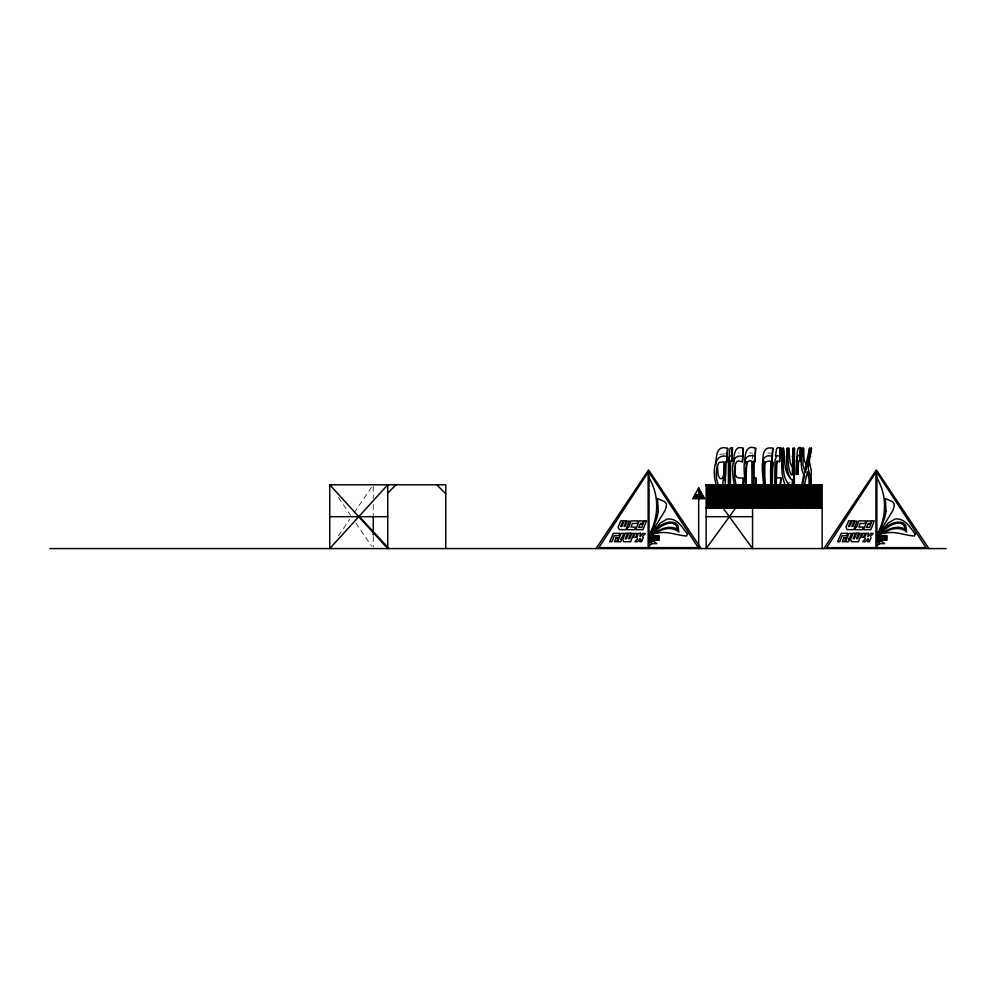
<?xml version="1.0" encoding="UTF-8"?>
<svg xmlns="http://www.w3.org/2000/svg" width="996" height="996" viewBox="0 0 996 996"><rect width="100%" height="100%" fill="white"/><g stroke="black" fill="none" stroke-linecap="round" stroke-linejoin="round"><path stroke-width="0.75" stroke-dasharray="4.98 3.74" d="M338.441 535.823L349.758 519.24M354.103 512.853L371.508 487.343M719.809 454.363L724.602 453.902M738.297 453.13L739.281 452.943M767.667 453.043L771.004 453.23M752.59 453.105L750.611 452.919A2.926 2.926 0 0 0 749.565 453.08M789.006 482.388L790.276 483.072M338.441 497.539L350.629 515.405M355.846 523.062L371.508 546.032M752.59 454.574L752.603 458.969M373.251 486.309L373.251 498.461M373.251 504.536L373.251 516.687M373.251 536.433L373.251 547.065"/><path stroke-width="1.49" d="M745.033 464.049C744.423 457.363 745.245 443.506 755.591 448.287L754.844 461.771L755.591 448.287M733.815 463.551C733.654 457.724 733.903 444.191 743.215 448.312L742.468 461.795L738.522 460.949L736.691 461.708L735.459 463.974L734.6 470.224A104.742 104.704 5.4 0 0 734.612 477.383L736.044 484.965L738.571 486.671M746.589 461.434L745.817 491.389L745.83 469.44L747.237 462.381A2.926 2.926 0 0 1 749.851 460.924L751.831 461.111L752.005 486.521L753.549 491.763M764.791 461.434L764.779 483.346L764.019 491.352L762.513 491.352C767.045 485.874 754.333 451.437 772.074 456.268L772.087 461.746L772.834 448.262C754.47 443.93 768.252 479.848 763.023 486.023M715.937 464.945C716.087 457.562 715.987 444.415 727.628 448.399L726.881 461.907L725.349 461.907C723.42 470.847 729.147 486.036 720.295 492.285C712.949 485.936 709.6 452.234 726.868 456.405L727.628 448.399M775.461 456.056L776.556 449.022L777.664 447.627L779.432 447.64L780.329 448.163L779.582 461.596L780.329 448.163M724.553 469.988L722.909 477.669L721.042 478.777L719.784 478.317L718.116 474.98L717.406 466.414M731.749 455.807L729.558 456.093L728.45 460.351L728.362 491.414L729.869 491.414L729.881 462.891L730.379 461.173L731.761 461.235L731.898 447.615L730.317 448.088L729.632 449.731L729.084 460.401M731.761 461.235L732.508 447.802M730.379 486.073L730.591 460.837M742.468 461.795L743.215 448.312M742.506 485.799C747.921 470.386 733.38 485.836 735.372 469.377A104.742 104.704 5.4 0 1 735.297 465.057M742.518 491.277L743.265 477.794M744.56 488.725L744.311 491.389C748.619 485.351 736.019 450.615 754.831 456.293M754.109 461.073L753.623 485.712L753.337 461.385L754.756 461.771M754.171 491.924L755.429 491.651L756.176 478.217L754.383 477.707M755.429 491.651L756.176 478.217M770.593 470.237L771.352 462.231L772.859 462.231L772.137 491.339L770.63 491.339L770.593 470.237L772.099 470.237L772.859 462.231M772.074 456.268L772.834 448.262M770.63 491.339L771.352 462.231M776.967 477.906L780.901 477.893L780.142 485.899L776.208 485.911L776.93 461.048M790.986 491.302C778.673 483.67 782.495 460.887 781.823 448.3L783.391 448.3C785.433 457.575 782.893 470.635 790.388 477.719M790.861 485.886C780.242 478.74 783.977 459.517 783.391 448.3M779.569 456.168L776.917 455.633L775.062 459.828L774.714 491.339L780.154 491.327L780.901 477.893M792.281 485.886L792.268 479.437L790.563 478.889C785.483 469.963 786.504 458.235 787.101 448.287L788.683 448.287L790.177 462.717L791.783 466.589M794.31 485.961L794.497 448.275L792.978 448.287L792.256 475.017L791.023 474.606C787.189 466.676 787.998 456.865 788.683 448.287M793.812 491.302L793.75 456.28L794.497 448.275M796.352 474.395L797.223 452.234L797.958 448.648L799.265 447.416L800.523 447.69L799.776 461.111L798.082 461.708L797.858 474.395L796.352 474.395L796.464 460.239L797.198 456.654L798.506 455.421L799.763 455.695L799.776 461.111M797.858 474.395L798.605 460.575M799.763 455.695L800.523 447.69M803.1 491.289L801.145 491.289L804.469 476.038C799.701 467.722 801.419 457.351 802.004 448.262L803.511 448.262L804.083 459.754L806.001 464.472L805.254 472.478L802.913 464.435L803.511 448.262M801.643 485.948L804.021 473.586M805.254 472.478L808.789 456.255L809.549 448.25L811.503 448.25L808.167 468.07L810.507 478.653L810.682 491.277L811.267 470.635L809.287 461.073M808.291 466.738L808.665 462.729M806.001 464.472L809.549 448.25M810.209 454.164L811.503 448.25M804.407 485.276L807.358 471.755L809.038 479.313L809.175 491.277M724.64 480.209L725.735 474.669L726.121 462.231M699.105 497.365L699.217 496.967A12.911 10.62 90 0 0 698.682 487.978L692.668 498.71L704.707 498.71L698.682 487.978L698.682 548.584M698.682 497.365L699.578 497.365L700.387 495.273A7.034 5.789 90 0 0 700.387 491.414L700.138 490.58M876.866 534.927C886.813 517.447 887.299 495.311 876.866 477.918M649.043 534.927C659.003 517.447 659.501 495.311 649.043 477.918M697.748 496.593L698.221 496.095L698.096 497.116M697.972 496.618L697.499 497.091L697.623 496.095M596.006 548.584L648.57 469.938L701.134 548.584M823.854 548.584L876.38 469.938L928.919 548.584M700.113 496.207C704.695 495.423 701.259 498.374 699.578 498.112L698.682 498.112M387.743 493.082L396.047 484.791M788.384 488.476L789.853 487.318M791.322 486.173L792.791 485.015L792.791 508.072L791.322 508.072L791.322 485.015L792.791 485.015M649.18 545.671L652.38 543.642L656.837 543.642L653.339 541.102L650.998 541.102L651.919 542.957L650.575 542.957L650.015 541.102L649.043 541.102M700.238 495.796L702.392 495.622L702.977 497.689L698.682 497.552M755.416 486.222L754.495 486.496M780.254 453.591L779.607 453.13M726.109 453.902L727.64 453.902M781.063 456.305L782.632 456.305M786.354 456.305L787.923 456.293M792.218 456.293L793.75 456.28M801.257 456.268L802.764 456.268M808.789 456.255L810.744 456.255M329.751 484.791L387.743 548.584L387.743 484.791L329.751 548.584L329.751 484.791L445.747 484.791L445.747 548.584M706.152 484.791L752.553 548.584L752.553 484.791L706.152 548.584L706.152 484.791L822.148 484.791L822.148 548.584M706.152 485.015L707.621 485.015M709.09 485.015L710.559 485.015M712.028 485.015L713.497 485.015M714.966 485.015L716.435 485.015L716.435 508.072L714.966 508.072L714.966 484.791M725.237 485.015L723.768 485.015L723.768 508.072L725.237 508.072L725.237 484.791M726.707 485.015L728.176 485.015L728.176 508.072L726.707 508.072L726.707 484.791M731.114 485.015L729.645 485.015L729.645 508.072L731.114 508.072L731.114 484.791M732.583 485.015L734.052 485.015L734.052 508.072L732.583 508.072L732.583 484.791M742.867 485.015L741.398 485.015L741.398 508.072L742.867 508.072L742.867 484.791M744.336 485.015L745.792 485.015M747.261 485.015L748.731 485.015M750.2 485.015L751.669 485.015L751.669 508.072L750.2 508.072L750.2 484.791M756.076 485.015L757.545 485.015M759.014 485.015L760.483 485.015M761.952 485.015L763.422 485.015L763.422 508.072L761.952 508.072L761.952 484.791M764.891 485.015L766.36 485.015M767.829 485.015L769.298 485.015M770.755 485.015L772.224 485.015L772.224 508.072L770.755 508.072L770.755 484.791M773.693 485.015L775.162 485.015L775.162 508.072L773.693 508.072L773.693 484.791M781.038 485.015L779.569 485.015L779.569 508.072L781.038 508.072L781.038 484.791M782.507 485.015L783.977 485.015M785.446 485.015L786.915 485.015L786.915 508.072L785.446 508.072L785.446 484.791M795.717 485.015L794.26 485.015L794.26 508.072L795.717 508.072L795.717 484.791M797.186 485.015L798.655 485.015M800.124 485.015L801.593 485.015L801.593 508.072L800.124 508.072L800.124 484.791M804.531 485.015L803.062 485.015L803.062 508.072L804.531 508.072L804.531 484.791M806.001 485.015L807.47 485.015M808.939 485.015L810.408 485.015M811.877 485.015L813.346 485.015M814.815 485.015L816.284 485.015M817.753 485.015L819.222 485.015M820.679 485.015L822.148 485.015M698.682 497.739L699.578 497.739M698.682 497.925L699.578 497.925M706.152 507.848L707.621 507.848M709.09 507.848L710.559 507.848M712.028 507.848L713.497 507.848M714.966 507.848L716.435 507.848M717.904 507.848L719.373 507.848M720.83 507.848L722.299 507.848M723.768 507.848L725.237 507.848M726.707 507.848L728.176 507.848M729.645 507.848L731.114 507.848M732.583 507.848L734.052 507.848M735.521 507.848L736.99 507.848M738.459 507.848L739.928 507.848M741.398 507.848L742.867 507.848M744.336 507.848L745.792 507.848M747.261 507.848L748.731 507.848M750.2 507.848L751.669 507.848M753.138 507.848L754.607 507.848M756.076 507.848L757.545 507.848M759.014 507.848L760.483 507.848M761.952 507.848L763.422 507.848M764.891 507.848L766.36 507.848M767.829 507.848L769.298 507.848M770.755 507.848L772.224 507.848M773.693 507.848L775.162 507.848M776.631 507.848L778.1 507.848M779.569 507.848L781.038 507.848M782.507 507.848L783.977 507.848M785.446 507.848L786.915 507.848M788.384 507.848L789.853 507.848M791.322 507.848L792.791 507.848M794.26 507.848L795.717 507.848M797.186 507.848L798.655 507.848M800.124 507.848L801.593 507.848M803.062 507.848L804.531 507.848M806.001 507.848L807.47 507.848M808.939 507.848L810.408 507.848M811.877 507.848L813.346 507.848M814.815 507.848L816.284 507.848M817.753 507.848L819.222 507.848M820.679 507.848L822.148 507.848M706.152 508.072L707.621 508.072L707.621 484.791M822.148 508.072L820.679 508.072L820.679 484.791M329.751 516.687L387.743 516.687M706.152 516.687L752.553 516.687M649.043 535.649L659.178 535.649L659.178 536.744L649.043 536.744M876.866 535.649L886.975 535.649L886.975 536.744L876.866 536.744M649.043 537.616L659.252 537.616L659.178 538.487L649.019 538.487M876.866 537.616L887.063 537.616L886.975 538.487L876.829 538.487M649.043 539.384L659.178 539.384L659.178 540.243L649.043 540.243M876.866 539.384L886.975 539.384L886.975 540.243L876.866 540.243M876.866 541.102L877.825 541.102L878.385 542.957L879.729 542.957L878.808 541.189L881.149 541.102L884.647 543.642L880.19 543.642L876.866 545.671M49.8 548.584L946.2 548.584M731.587 452.956L732.508 453.23M738.546 492.086L736.007 490.991M772 461.746C756.387 456.405 768.551 487.667 764.019 491.352M742.456 456.317C727.242 452.993 733.815 481.454 735.073 489.609M779.495 461.596L777.141 461.235L776.27 464.323L776.208 485.911M735.521 486.173L736.99 487.318M738.459 488.476L739.928 489.621M741.398 490.779L742.867 491.937M744.336 493.082L745.792 494.24M747.261 495.386L748.731 496.543M750.2 497.701L751.669 498.847M436.771 484.791L445.747 493.767M359.369 516.687L389 548.584M699.354 498.112L699.64 498.51A1.917 1.569 90 0 0 699.142 498.523A1.818 1.494 90 0 0 698.682 498.71M787.101 448.287L787.326 451.35M781.823 448.3L782.196 453.753M802.066 454.96L802.004 448.262M792.978 448.287L792.99 455.483M780.142 485.899L780.154 491.327M772.099 470.237L772.137 491.339M726.868 456.405L726.881 461.907M819.222 484.791L819.222 508.072L817.753 508.072L817.753 484.791M816.284 484.791L816.284 508.072L814.815 508.072L814.815 484.791M813.346 484.791L813.346 508.072L811.877 508.072L811.877 484.791M810.408 484.791L810.408 508.072L808.939 508.072L808.939 484.791M807.47 484.791L807.47 508.072L806.001 508.072L806.001 484.791M798.655 484.791L798.655 508.072L797.186 508.072L797.186 484.791M783.977 484.791L783.977 508.072L782.507 508.072L782.507 484.791M769.298 484.791L769.298 508.072L767.829 508.072L767.829 484.791M766.36 484.791L766.36 508.072L764.891 508.072L764.891 484.791M760.483 484.791L760.483 508.072L759.014 508.072L759.014 484.791M757.545 484.791L757.545 508.072L756.076 508.072L756.076 484.791M748.731 484.791L748.731 508.072L747.261 508.072L747.261 484.791M745.792 484.791L745.792 508.072L744.336 508.072L744.336 484.791M713.497 484.791L713.497 508.072L712.028 508.072L712.028 484.791M710.559 484.791L710.559 508.072L709.09 508.072L709.09 484.791M696.714 496.095L696.901 496.842L696.341 496.095M696.528 496.095L696.528 496.842M373.251 516.687L373.251 534.914M723.868 474.407L722.698 484.591L721.552 486.334L719.025 486.322C715.414 479.412 715.439 469.29 719.05 462.381L723.855 461.907L723.868 474.407M619.425 533.346L619.114 535.736L614.308 535.736L611.93 541.712L609.726 541.712L613.424 533.346L619.425 533.346M847.247 533.346L846.949 535.736L842.143 535.736L839.765 541.712L837.561 541.712L841.259 533.346L847.247 533.346M658.281 511.396L656.887 517.883L651.359 532.91L665.154 510.35L666.349 506.366L666.349 503.739L664.618 501.648L657.485 498.535L658.281 511.396M886.079 511.396L884.685 517.883L879.169 532.91L892.951 510.35L894.147 506.366L894.147 503.739L892.416 501.648L885.295 498.535L886.079 511.396M627.779 527.096L626.97 529.648L634.689 529.648L635.573 527.071L631.053 527.071L632.373 523.473L637.116 523.473L637.988 520.883L631.053 520.883L628.825 527.096L627.779 527.096M855.601 527.096L854.805 529.648L862.499 529.648L863.383 527.071L858.876 527.071L860.195 523.473L864.939 523.473L865.81 520.883L858.876 520.883L856.647 527.096L855.601 527.096M621.591 539.309L620.807 541.712L617.669 541.712L621.081 533.383L624.181 533.483L620.72 539.309L621.591 539.309M849.426 539.309L848.642 541.712L845.492 541.712L848.916 533.383L852.003 533.483L848.542 539.309L849.426 539.309M644.151 520.833L641.822 527.382L638.66 527.382L640.764 523.224L640.764 524.394L642.644 523.709L642.644 520.883L639.27 520.883L635.797 529.648L643.03 529.648L646.479 520.833L644.151 520.833M871.961 520.833L869.633 527.382L866.47 527.382L868.574 523.224L868.574 524.394L870.467 523.709L870.467 520.883L867.093 520.883L863.619 529.648L870.853 529.648L874.289 520.833L871.961 520.833M640.503 533.296L639.955 536.62L642.955 533.308L645.321 533.483L642.557 536.396L643.167 537.902L641.536 541.712L639.793 541.712L640.814 539.595L640.204 538.599L637.565 541.712L635 541.712L637.689 538.786L636.768 537.305L638.548 533.296L640.503 533.296M868.325 533.296L867.777 536.62L870.765 533.308L873.131 533.483L870.367 536.396L870.977 537.902L869.346 541.712L867.616 541.712L868.624 539.595L868.026 538.599L865.375 541.712L862.822 541.712L865.512 538.786L864.578 537.305L866.371 533.296L868.325 533.296M616.038 537.74L614.507 541.712L616.599 541.712L618.255 537.753L616.038 537.74M843.873 537.74L842.342 541.712L844.421 541.712L846.09 537.753L843.873 537.74M626.223 520.858L624.056 526.349L625.227 526.349L627.318 521.082L629.323 521.169L625.961 529.648L619.338 529.648L618.093 527.158L620.794 520.846L623.172 520.846L620.657 526.461L621.828 526.461L624.143 520.858L626.223 520.858M630.792 533.184L628.625 538.662L629.783 538.662L631.887 533.395L633.892 533.483L630.63 541.712L623.782 541.712L622.662 539.471L625.364 533.171L627.741 533.171L625.227 538.774L626.397 538.774L628.713 533.184L630.792 533.184M854.058 520.858L851.879 526.349L853.049 526.349L855.141 521.082L857.158 521.169L853.784 529.648L847.173 529.648L845.928 527.158L848.629 520.846L850.995 520.846L848.492 526.461L849.65 526.461L851.978 520.858L854.058 520.858M858.614 533.184L856.448 538.662L857.606 538.662L859.71 533.395L861.714 533.483L858.452 541.712L851.605 541.712L850.484 539.471L853.198 533.171L855.564 533.171L853.049 538.774L854.219 538.774L856.535 533.184L858.614 533.184M637.216 533.483L635.647 537.292L633.356 537.292L635.062 533.333L637.216 533.483M865.026 533.483L863.47 537.292L861.179 537.292L862.885 533.333L865.026 533.483M687.501 534.08L686.655 536.035C676.334 535.362 666.361 530.345 655.791 533.557C662.016 528.291 672.288 526.224 678.849 532.013L677.977 525.602L675.45 522.962C667.258 519.862 659.663 525.639 653.812 530.756L660.261 523.161L666.984 519.128C676.981 517.397 682.235 527.594 687.501 534.08M915.287 534.08L914.44 536.035C904.131 535.362 894.159 530.345 883.601 533.557C889.814 528.291 900.085 526.224 906.646 532.013L905.775 525.602L903.235 522.962C895.055 519.862 887.461 525.639 881.622 530.756L888.071 523.161L894.782 519.128C904.779 517.397 910.02 527.606 915.287 534.08M647.462 473.299L598.882 547.626L648.135 547.626L648.135 472.341L647.462 473.299M875.272 473.299L826.73 547.626L875.945 547.626L875.945 472.341L875.272 473.299M654.97 532.723L652.828 534.902L650.874 534.902C656.937 529.486 663.834 522.464 672.611 523.161L675.749 524.718L677.666 529.623C670.433 524.817 661.468 528.328 654.97 532.723M882.767 532.723L880.638 534.902L878.684 534.902C884.747 529.486 891.632 522.464 900.409 523.161L903.546 524.718L905.464 529.623C898.23 524.817 889.266 528.341 882.767 532.723M719.373 485.015L717.904 485.015L717.904 508.072L719.373 508.072L719.373 485.015M722.299 485.015L720.83 485.015L720.83 508.072L722.299 508.072L722.299 485.015M736.99 485.015L735.521 485.015L735.521 508.072L736.99 508.072L736.99 485.015M739.928 485.015L738.459 485.015L738.459 508.072L739.928 508.072L739.928 485.015M754.607 485.015L753.138 485.015L753.138 508.072L754.607 508.072L754.607 485.015M778.1 485.015L776.631 485.015L776.631 508.072L778.1 508.072L778.1 485.015M789.853 485.015L788.384 485.015L788.384 508.072L789.853 508.072L789.853 485.015M695.27 494.726L695.034 495.722L696.229 495.722C696.254 493.804 695.382 496.108 695.27 494.726M697.798 494.726L697.549 495.722L698.445 495.722L697.798 494.726M697.312 494.775L696.59 494.775C696.602 496.444 697.15 495.386 697.312 494.775M695.108 496.095L694.498 497.091L695.108 496.095M695.544 496.095L695.955 497.091L695.544 496.095M697.088 496.095L696.154 496.095L696.154 497.091L697.088 497.091L697.088 496.095M698.258 547.626L649.043 547.626L649.043 472.341L698.258 547.626M926.031 547.626L876.866 547.626L876.866 472.341L926.031 547.626"/></g></svg>
